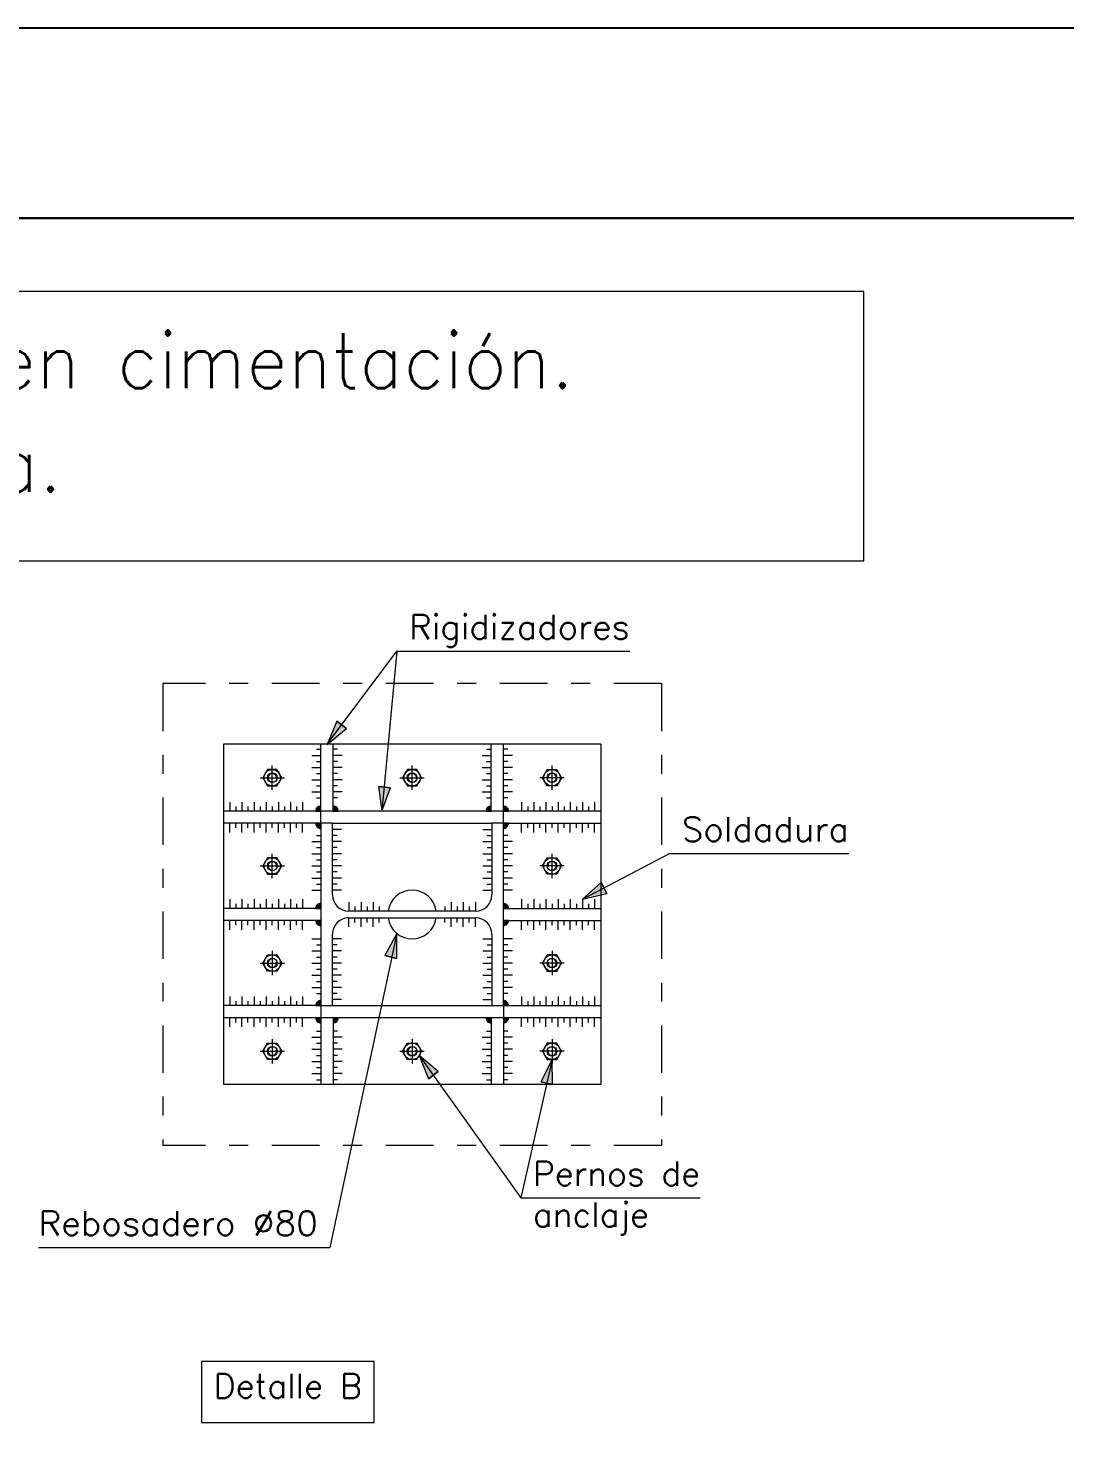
# Model space of a CAD drawing. Header units: inches. Extents: x 72863 to 72995, y 49095 to 49225.
# Drawn here: x 72871.67 to 72877.12, y 49117.33 to 49124.75 of the extents above; entities that cross this region are included whole.
import ezdxf
from ezdxf.enums import TextEntityAlignment as Align

# ---------------------------------------------------------------- set-up
doc = ezdxf.new("R2010")
doc.units = ezdxf.units.IN
doc.linetypes.add('DASHDOT', pattern=[0.5, 0.25, -0.125, 0, -0.125])
doc.layers.get('0').update_dxf_attribs({"lineweight": 15})
for name, color, linetype, lineweight in [('0-CYPE0', 1, 'Continuous', 9), ('0-CYPE1', 2, 'Continuous', 9), ('0-CYPE2', 4, 'Continuous', 9), ('CYPECABECERA', 2, 'Continuous', 18)]:
    doc.layers.add(name, color=color, linetype=linetype, lineweight=lineweight)
doc.layers.add('VG', color=7, linetype='Continuous')
doc.styles.add('CYPETXT', font='romans__.ttf', dxfattribs={"height": 0.2})

# ---------------------------------------------------------------- blocks, each defined once
blk = doc.blocks.new('PLANTILLA')
at = {"layer": 'VG'}
for p, q in [((72904.7103, 49224.7112), (72862.7103, 49224.7112)), ((72864.7103, 49223.7112), (72903.7103, 49223.7112))]:
    blk.add_line(p, q, dxfattribs=at)
blk.add_lwpolyline([(72903.7103, 49199.5612), (72903.7103, 49223.7112), (72864.7103, 49223.7112), (72864.7103, 49196.0112), (72885.7103, 49196.0112), (72885.7103, 49199.6112)], dxfattribs=at)

msp = doc.modelspace()

# ---------------------------------------------------------------- hatches: boundary and pattern name
at = {"layer": '0-CYPE1'}
h = msp.add_hatch(color=256, dxfattribs=at)
edge = h.paths.add_edge_path()
edge.add_line((72873.2059, 49120.6287), (72873.2059, 49120.6557))
edge.add_arc((72873.2059, 49120.6287), 0.027, 89.99996, 180.00004)
edge.add_line((72873.1789, 49120.6287), (72873.2059, 49120.6287))
h = msp.add_hatch(color=256, dxfattribs=at)
edge = h.paths.add_edge_path()
edge.add_line((72873.2699, 49120.6287), (72873.2969, 49120.6287))
edge.add_arc((72873.2699, 49120.6287), 0.027, 359.99996, 450.00004)
edge.add_line((72873.2699, 49120.6557), (72873.2699, 49120.6287))
h = msp.add_hatch(color=256, dxfattribs=at)
edge = h.paths.add_edge_path()
edge.add_line((72874.1019, 49120.6287), (72874.1019, 49120.6557))
edge.add_arc((72874.1019, 49120.6287), 0.027, 89.99996, 180.00004)
edge.add_line((72874.0749, 49120.6287), (72874.1019, 49120.6287))
h = msp.add_hatch(color=256, dxfattribs=at)
edge = h.paths.add_edge_path()
edge.add_line((72874.1659, 49120.6287), (72874.1929, 49120.6287))
edge.add_arc((72874.1659, 49120.6287), 0.027, 359.99996, 450.00004)
edge.add_line((72874.1659, 49120.6557), (72874.1659, 49120.6287))
h = msp.add_hatch(color=256, dxfattribs=at)
edge = h.paths.add_edge_path()
edge.add_line((72873.2059, 49120.5647), (72873.1789, 49120.5647))
edge.add_arc((72873.2059, 49120.5647), 0.027, 179.99996, 270.00004)
edge.add_line((72873.2059, 49120.5377), (72873.2059, 49120.5647))
h = msp.add_hatch(color=256, dxfattribs=at)
edge = h.paths.add_edge_path()
edge.add_line((72874.1659, 49120.5647), (72874.1659, 49120.5377))
edge.add_arc((72874.1659, 49120.5647), 0.027, 269.99996, 360.00004)
edge.add_line((72874.1929, 49120.5647), (72874.1659, 49120.5647))
h = msp.add_hatch(color=256, dxfattribs=at)
edge = h.paths.add_edge_path()
edge.add_line((72873.2059, 49120.1167), (72873.2059, 49120.1437))
edge.add_arc((72873.2059, 49120.1167), 0.027, 89.99996, 180.00004)
edge.add_line((72873.1789, 49120.1167), (72873.2059, 49120.1167))
h = msp.add_hatch(color=256, dxfattribs=at)
edge = h.paths.add_edge_path()
edge.add_line((72874.1659, 49120.1167), (72874.1929, 49120.1167))
edge.add_arc((72874.1659, 49120.1167), 0.027, 359.99996, 450.00004)
edge.add_line((72874.1659, 49120.1437), (72874.1659, 49120.1167))
h = msp.add_hatch(color=256, dxfattribs=at)
edge = h.paths.add_edge_path()
edge.add_line((72873.2059, 49120.0527), (72873.1789, 49120.0527))
edge.add_arc((72873.2059, 49120.0527), 0.027, 179.99996, 270.00004)
edge.add_line((72873.2059, 49120.0257), (72873.2059, 49120.0527))
h = msp.add_hatch(color=256, dxfattribs=at)
edge = h.paths.add_edge_path()
edge.add_line((72874.1659, 49120.0527), (72874.1659, 49120.0257))
edge.add_arc((72874.1659, 49120.0527), 0.027, 269.99996, 360.00004)
edge.add_line((72874.1929, 49120.0527), (72874.1659, 49120.0527))
h = msp.add_hatch(color=256, dxfattribs=at)
edge = h.paths.add_edge_path()
edge.add_line((72873.2059, 49119.6047), (72873.2059, 49119.6317))
edge.add_arc((72873.2059, 49119.6047), 0.027, 89.99996, 180.00004)
edge.add_line((72873.1789, 49119.6047), (72873.2059, 49119.6047))
h = msp.add_hatch(color=256, dxfattribs=at)
edge = h.paths.add_edge_path()
edge.add_line((72874.1659, 49119.6047), (72874.1929, 49119.6047))
edge.add_arc((72874.1659, 49119.6047), 0.027, 359.99996, 450.00004)
edge.add_line((72874.1659, 49119.6317), (72874.1659, 49119.6047))
h = msp.add_hatch(color=256, dxfattribs=at)
edge = h.paths.add_edge_path()
edge.add_line((72873.2059, 49119.5407), (72873.1789, 49119.5407))
edge.add_arc((72873.2059, 49119.5407), 0.027, 179.99996, 270.00004)
edge.add_line((72873.2059, 49119.5137), (72873.2059, 49119.5407))
h = msp.add_hatch(color=256, dxfattribs=at)
edge = h.paths.add_edge_path()
edge.add_line((72873.2699, 49119.5407), (72873.2699, 49119.5137))
edge.add_arc((72873.2699, 49119.5407), 0.027, 269.99996, 360.00004)
edge.add_line((72873.2969, 49119.5407), (72873.2699, 49119.5407))
h = msp.add_hatch(color=256, dxfattribs=at)
edge = h.paths.add_edge_path()
edge.add_line((72874.1019, 49119.5407), (72874.0749, 49119.5407))
edge.add_arc((72874.1019, 49119.5407), 0.027, 179.99996, 270.00004)
edge.add_line((72874.1019, 49119.5137), (72874.1019, 49119.5407))
h = msp.add_hatch(color=256, dxfattribs=at)
edge = h.paths.add_edge_path()
edge.add_line((72874.1659, 49119.5407), (72874.1659, 49119.5137))
edge.add_arc((72874.1659, 49119.5407), 0.027, 269.99996, 360.00004)
edge.add_line((72874.1929, 49119.5407), (72874.1659, 49119.5407))
at = {"layer": '0-CYPE2'}
for points in [[(72873.2892, 49121.102), (72873.238, 49120.9803), (72873.3404, 49121.0636)], [(72873.5088, 49120.7589), (72873.5272, 49120.6283), (72873.5725, 49120.7522)], [(72874.6804, 49120.2525), (72874.5819, 49120.1647), (72874.7101, 49120.1958)], [(72873.6047, 49119.8531), (72873.6055, 49119.9851), (72873.5427, 49119.869)], [(72873.8236, 49119.2573), (72873.7233, 49119.3431), (72873.7714, 49119.2202)], [(72874.4249, 49119.1896), (72874.4219, 49119.3215), (72874.3625, 49119.2037)]]:
    msp.add_hatch(color=256, dxfattribs=at).paths.add_polyline_path(points)

# ---------------------------------------------------------------- linework, layer by layer
at = {"layer": '0-CYPE0'}
for centre, start, end in [((72872.9499, 49120.8047), 347.68254, 282.31743), ((72873.6859, 49120.8047), 347.68254, 282.31743), ((72874.4219, 49120.8047), 257.68255, 192.31745), ((72872.9499, 49120.3407), 347.68254, 282.31743), ((72874.4219, 49120.3407), 257.68255, 192.31745), ((72872.9499, 49119.8287), 77.68253, 12.31743), ((72874.4219, 49119.8287), 167.68257, 102.31747), ((72872.9499, 49119.3647), 77.68253, 12.31743), ((72873.6859, 49119.3647), 77.68253, 12.31743), ((72874.4219, 49119.3647), 167.68257, 102.31747)]:
    msp.add_arc(centre, 0.0224, start, end, dxfattribs=at)
at = {"layer": '0-CYPE1'}
for p, q in [((72873.2382, 49120.9807), (72873.606, 49121.4712)), ((72873.606, 49121.4712), (72873.5272, 49120.6287)), ((72873.606, 49121.4712), (72874.8316, 49121.4712)), ((72873.1579, 49120.9225), (72873.2059, 49120.9225)), ((72873.1819, 49120.9545), (72873.2059, 49120.9545)), ((72873.2939, 49120.9545), (72873.2699, 49120.9545)), ((72873.3179, 49120.9225), (72873.2699, 49120.9225)), ((72874.0539, 49120.9225), (72874.1019, 49120.9225)), ((72874.0779, 49120.9545), (72874.1019, 49120.9545)), ((72874.1899, 49120.9545), (72874.1659, 49120.9545)), ((72874.2139, 49120.9225), (72874.1659, 49120.9225)), ((72873.1579, 49120.8585), (72873.2059, 49120.8585)), ((72873.1819, 49120.8905), (72873.2059, 49120.8905)), ((72873.2939, 49120.8905), (72873.2699, 49120.8905)), ((72873.3179, 49120.8585), (72873.2699, 49120.8585)), ((72874.0539, 49120.8585), (72874.1019, 49120.8585)), ((72874.0779, 49120.8905), (72874.1019, 49120.8905)), ((72874.1899, 49120.8905), (72874.1659, 49120.8905)), ((72874.2139, 49120.8585), (72874.1659, 49120.8585)), ((72873.1579, 49120.7945), (72873.2059, 49120.7945)), ((72873.1819, 49120.8265), (72873.2059, 49120.8265)), ((72873.1819, 49120.7625), (72873.2059, 49120.7625)), ((72873.2939, 49120.8265), (72873.2699, 49120.8265)), ((72873.3179, 49120.7945), (72873.2699, 49120.7945)), ((72873.2939, 49120.7625), (72873.2699, 49120.7625)), ((72874.0539, 49120.7945), (72874.1019, 49120.7945)), ((72874.0779, 49120.8265), (72874.1019, 49120.8265)), ((72874.0779, 49120.7625), (72874.1019, 49120.7625)), ((72874.1899, 49120.8265), (72874.1659, 49120.8265)), ((72874.2139, 49120.7945), (72874.1659, 49120.7945)), ((72874.1899, 49120.7625), (72874.1659, 49120.7625)), ((72873.1579, 49120.7305), (72873.2059, 49120.7305)), ((72873.1819, 49120.6985), (72873.2059, 49120.6985)), ((72873.3179, 49120.7305), (72873.2699, 49120.7305)), ((72873.2939, 49120.6985), (72873.2699, 49120.6985)), ((72874.0539, 49120.7305), (72874.1019, 49120.7305)), ((72874.0779, 49120.6985), (72874.1019, 49120.6985)), ((72874.2139, 49120.7305), (72874.1659, 49120.7305)), ((72874.1899, 49120.6985), (72874.1659, 49120.6985)), ((72872.7259, 49120.6767), (72872.7259, 49120.6287)), ((72872.7579, 49120.6527), (72872.7579, 49120.6287)), ((72872.7899, 49120.6767), (72872.7899, 49120.6287)), ((72872.8219, 49120.6527), (72872.8219, 49120.6287)), ((72872.8539, 49120.6767), (72872.8539, 49120.6287)), ((72872.8859, 49120.6527), (72872.8859, 49120.6287)), ((72872.9179, 49120.6767), (72872.9179, 49120.6287)), ((72872.9499, 49120.6527), (72872.9499, 49120.6287)), ((72872.9819, 49120.6767), (72872.9819, 49120.6287)), ((72873.0139, 49120.6527), (72873.0139, 49120.6287)), ((72873.0459, 49120.6767), (72873.0459, 49120.6287)), ((72873.0779, 49120.6527), (72873.0779, 49120.6287)), ((72873.1099, 49120.6767), (72873.1099, 49120.6287)), ((72873.1789, 49120.6287), (72873.2059, 49120.6287)), ((72873.2059, 49120.6287), (72873.2059, 49120.6557)), ((72873.2699, 49120.6557), (72873.2699, 49120.6287)), ((72873.2699, 49120.6287), (72873.2969, 49120.6287)), ((72874.0749, 49120.6287), (72874.1019, 49120.6287)), ((72874.1019, 49120.6287), (72874.1019, 49120.6557)), ((72874.1659, 49120.6557), (72874.1659, 49120.6287)), ((72874.1659, 49120.6287), (72874.1929, 49120.6287)), ((72874.2619, 49120.6767), (72874.2619, 49120.6287)), ((72874.2939, 49120.6527), (72874.2939, 49120.6287)), ((72874.3259, 49120.6767), (72874.3259, 49120.6287)), ((72874.3579, 49120.6527), (72874.3579, 49120.6287)), ((72874.3899, 49120.6767), (72874.3899, 49120.6287)), ((72874.4219, 49120.6527), (72874.4219, 49120.6287)), ((72874.4539, 49120.6767), (72874.4539, 49120.6287)), ((72874.4859, 49120.6527), (72874.4859, 49120.6287)), ((72874.5179, 49120.6767), (72874.5179, 49120.6287)), ((72874.5499, 49120.6527), (72874.5499, 49120.6287)), ((72874.5819, 49120.6767), (72874.5819, 49120.6287)), ((72874.6139, 49120.6527), (72874.6139, 49120.6287)), ((72874.6459, 49120.6767), (72874.6459, 49120.6287)), ((72872.7259, 49120.5167), (72872.7259, 49120.5647)), ((72872.7579, 49120.5407), (72872.7579, 49120.5647)), ((72872.7899, 49120.5167), (72872.7899, 49120.5647)), ((72872.8219, 49120.5407), (72872.8219, 49120.5647)), ((72872.8539, 49120.5167), (72872.8539, 49120.5647)), ((72872.8859, 49120.5407), (72872.8859, 49120.5647)), ((72872.9179, 49120.5167), (72872.9179, 49120.5647)), ((72872.9499, 49120.5407), (72872.9499, 49120.5647)), ((72872.9819, 49120.5167), (72872.9819, 49120.5647)), ((72873.0139, 49120.5407), (72873.0139, 49120.5647)), ((72873.0459, 49120.5167), (72873.0459, 49120.5647)), ((72873.0779, 49120.5407), (72873.0779, 49120.5647)), ((72873.1099, 49120.5167), (72873.1099, 49120.5647)), ((72873.2059, 49120.5647), (72873.1789, 49120.5647)), ((72873.2059, 49120.5377), (72873.2059, 49120.5647)), ((72874.1659, 49120.5647), (72874.1659, 49120.5377)), ((72874.1929, 49120.5647), (72874.1659, 49120.5647)), ((72874.2619, 49120.5167), (72874.2619, 49120.5647)), ((72874.2939, 49120.5407), (72874.2939, 49120.5647)), ((72874.3259, 49120.5167), (72874.3259, 49120.5647)), ((72874.3579, 49120.5407), (72874.3579, 49120.5647)), ((72874.3899, 49120.5167), (72874.3899, 49120.5647)), ((72874.4219, 49120.5407), (72874.4219, 49120.5647)), ((72874.4539, 49120.5167), (72874.4539, 49120.5647)), ((72874.4859, 49120.5407), (72874.4859, 49120.5647)), ((72874.5179, 49120.5167), (72874.5179, 49120.5647)), ((72874.5499, 49120.5407), (72874.5499, 49120.5647)), ((72874.5819, 49120.5167), (72874.5819, 49120.5647)), ((72874.6139, 49120.5407), (72874.6139, 49120.5647)), ((72874.6459, 49120.5167), (72874.6459, 49120.5647)), ((72873.1579, 49120.4687), (72873.2059, 49120.4687)), ((72873.1819, 49120.5007), (72873.2059, 49120.5007)), ((72873.3147, 49120.5327), (72873.2667, 49120.5327)), ((72873.2907, 49120.5007), (72873.2667, 49120.5007)), ((72873.3147, 49120.4687), (72873.2667, 49120.4687)), ((72874.0571, 49120.5327), (72874.1051, 49120.5327)), ((72874.0571, 49120.4687), (72874.1051, 49120.4687)), ((72874.0811, 49120.5007), (72874.1051, 49120.5007)), ((72874.1899, 49120.5007), (72874.1659, 49120.5007)), ((72874.2139, 49120.4687), (72874.1659, 49120.4687)), ((72873.1579, 49120.4047), (72873.2059, 49120.4047)), ((72873.1819, 49120.4367), (72873.2059, 49120.4367)), ((72873.2907, 49120.4367), (72873.2667, 49120.4367)), ((72873.3147, 49120.4047), (72873.2667, 49120.4047)), ((72874.0571, 49120.4047), (72874.1051, 49120.4047)), ((72874.0811, 49120.4367), (72874.1051, 49120.4367)), ((72874.1899, 49120.4367), (72874.1659, 49120.4367)), ((72874.2139, 49120.4047), (72874.1659, 49120.4047)), ((72874.5823, 49120.1649), (72875.0407, 49120.4053)), ((72875.0407, 49120.4053), (72875.9841, 49120.4053)), ((72873.1579, 49120.3407), (72873.2059, 49120.3407)), ((72873.1819, 49120.3727), (72873.2059, 49120.3727)), ((72873.2907, 49120.3727), (72873.2667, 49120.3727)), ((72873.3147, 49120.3407), (72873.2667, 49120.3407)), ((72874.0571, 49120.3407), (72874.1051, 49120.3407)), ((72874.0811, 49120.3727), (72874.1051, 49120.3727)), ((72874.1899, 49120.3727), (72874.1659, 49120.3727)), ((72874.2139, 49120.3407), (72874.1659, 49120.3407)), ((72873.1579, 49120.2767), (72873.2059, 49120.2767)), ((72873.1819, 49120.3087), (72873.2059, 49120.3087)), ((72873.1819, 49120.2447), (72873.2059, 49120.2447)), ((72873.2907, 49120.3087), (72873.2667, 49120.3087)), ((72873.3147, 49120.2767), (72873.2667, 49120.2767)), ((72873.2907, 49120.2447), (72873.2667, 49120.2447)), ((72874.0571, 49120.2767), (72874.1051, 49120.2767)), ((72874.0811, 49120.3087), (72874.1051, 49120.3087)), ((72874.0811, 49120.2447), (72874.1051, 49120.2447)), ((72874.1899, 49120.3087), (72874.1659, 49120.3087)), ((72874.2139, 49120.2767), (72874.1659, 49120.2767)), ((72874.1899, 49120.2447), (72874.1659, 49120.2447)), ((72872.7259, 49120.1647), (72872.7259, 49120.1167)), ((72872.7899, 49120.1647), (72872.7899, 49120.1167)), ((72872.8539, 49120.1647), (72872.8539, 49120.1167)), ((72872.9179, 49120.1647), (72872.9179, 49120.1167)), ((72872.9819, 49120.1647), (72872.9819, 49120.1167)), ((72873.0459, 49120.1647), (72873.0459, 49120.1167)), ((72873.1099, 49120.1647), (72873.1099, 49120.1167)), ((72873.1579, 49120.2127), (72873.2059, 49120.2127)), ((72873.3147, 49120.2127), (72873.2667, 49120.2127)), ((72874.0571, 49120.2127), (72874.1051, 49120.2127)), ((72874.2139, 49120.2127), (72874.1659, 49120.2127)), ((72874.2619, 49120.1647), (72874.2619, 49120.1167)), ((72874.3259, 49120.1647), (72874.3259, 49120.1167)), ((72874.3899, 49120.1647), (72874.3899, 49120.1167)), ((72874.4539, 49120.1647), (72874.4539, 49120.1167)), ((72874.5179, 49120.1647), (72874.5179, 49120.1167)), ((72874.5819, 49120.1647), (72874.5819, 49120.1167)), ((72874.6459, 49120.1647), (72874.6459, 49120.1167)), ((72872.7579, 49120.1407), (72872.7579, 49120.1167)), ((72872.8219, 49120.1407), (72872.8219, 49120.1167)), ((72872.8859, 49120.1407), (72872.8859, 49120.1167)), ((72872.9499, 49120.1407), (72872.9499, 49120.1167)), ((72873.0139, 49120.1407), (72873.0139, 49120.1167)), ((72873.0779, 49120.1407), (72873.0779, 49120.1167)), ((72873.1789, 49120.1167), (72873.2059, 49120.1167)), ((72873.2059, 49120.1167), (72873.2059, 49120.1437)), ((72873.3531, 49120.1503), (72873.3531, 49120.1023)), ((72873.3851, 49120.1263), (72873.3851, 49120.1023)), ((72873.4171, 49120.1503), (72873.4171, 49120.1023)), ((72873.4491, 49120.1263), (72873.4491, 49120.1023)), ((72873.4811, 49120.1503), (72873.4811, 49120.1023)), ((72873.5131, 49120.1263), (72873.5131, 49120.1023)), ((72873.8587, 49120.1263), (72873.8587, 49120.1023)), ((72873.8907, 49120.1503), (72873.8907, 49120.1023)), ((72873.9227, 49120.1263), (72873.9227, 49120.1023)), ((72873.9547, 49120.1503), (72873.9547, 49120.1023)), ((72873.9867, 49120.1263), (72873.9867, 49120.1023)), ((72874.0187, 49120.1503), (72874.0187, 49120.1023)), ((72874.1659, 49120.1437), (72874.1659, 49120.1167)), ((72874.1659, 49120.1167), (72874.1929, 49120.1167)), ((72874.2939, 49120.1407), (72874.2939, 49120.1167)), ((72874.3579, 49120.1407), (72874.3579, 49120.1167)), ((72874.4219, 49120.1407), (72874.4219, 49120.1167)), ((72874.4859, 49120.1407), (72874.4859, 49120.1167)), ((72874.5499, 49120.1407), (72874.5499, 49120.1167)), ((72874.6139, 49120.1407), (72874.6139, 49120.1167)), ((72872.7259, 49120.0047), (72872.7259, 49120.0527)), ((72872.7579, 49120.0287), (72872.7579, 49120.0527)), ((72872.7899, 49120.0047), (72872.7899, 49120.0527)), ((72872.8219, 49120.0287), (72872.8219, 49120.0527)), ((72872.8539, 49120.0047), (72872.8539, 49120.0527)), ((72872.8859, 49120.0287), (72872.8859, 49120.0527)), ((72872.9179, 49120.0047), (72872.9179, 49120.0527)), ((72872.9499, 49120.0287), (72872.9499, 49120.0527)), ((72872.9819, 49120.0047), (72872.9819, 49120.0527)), ((72873.0139, 49120.0287), (72873.0139, 49120.0527)), ((72873.0459, 49120.0047), (72873.0459, 49120.0527)), ((72873.0779, 49120.0287), (72873.0779, 49120.0527)), ((72873.1099, 49120.0047), (72873.1099, 49120.0527)), ((72873.2059, 49120.0527), (72873.1789, 49120.0527)), ((72873.2059, 49120.0257), (72873.2059, 49120.0527)), ((72873.3531, 49120.0191), (72873.3531, 49120.0671)), ((72873.3851, 49120.0431), (72873.3851, 49120.0671)), ((72873.4171, 49120.0191), (72873.4171, 49120.0671)), ((72873.4491, 49120.0431), (72873.4491, 49120.0671)), ((72873.4811, 49120.0191), (72873.4811, 49120.0671)), ((72873.5131, 49120.0431), (72873.5131, 49120.0671)), ((72873.8587, 49120.0431), (72873.8587, 49120.0671)), ((72873.8907, 49120.0191), (72873.8907, 49120.0671)), ((72873.9227, 49120.0431), (72873.9227, 49120.0671)), ((72873.9547, 49120.0191), (72873.9547, 49120.0671)), ((72873.9867, 49120.0431), (72873.9867, 49120.0671)), ((72874.0187, 49120.0191), (72874.0187, 49120.0671)), ((72874.1659, 49120.0527), (72874.1659, 49120.0257)), ((72874.1929, 49120.0527), (72874.1659, 49120.0527)), ((72874.2619, 49120.0047), (72874.2619, 49120.0527)), ((72874.2939, 49120.0287), (72874.2939, 49120.0527)), ((72874.3259, 49120.0047), (72874.3259, 49120.0527)), ((72874.3579, 49120.0287), (72874.3579, 49120.0527)), ((72874.3899, 49120.0047), (72874.3899, 49120.0527)), ((72874.4219, 49120.0287), (72874.4219, 49120.0527)), ((72874.4539, 49120.0047), (72874.4539, 49120.0527)), ((72874.4859, 49120.0287), (72874.4859, 49120.0527)), ((72874.5179, 49120.0047), (72874.5179, 49120.0527)), ((72874.5499, 49120.0287), (72874.5499, 49120.0527)), ((72874.5819, 49120.0047), (72874.5819, 49120.0527)), ((72874.6139, 49120.0287), (72874.6139, 49120.0527)), ((72874.6459, 49120.0047), (72874.6459, 49120.0527)), ((72873.1579, 49119.9567), (72873.2059, 49119.9567)), ((72873.6055, 49119.9851), (72873.2533, 49118.3307)), ((72873.3147, 49119.9567), (72873.2667, 49119.9567)), ((72874.0571, 49119.9567), (72874.1051, 49119.9567)), ((72874.2139, 49119.9567), (72874.1659, 49119.9567)), ((72873.1579, 49119.8927), (72873.2059, 49119.8927)), ((72873.1819, 49119.9247), (72873.2059, 49119.9247)), ((72873.2907, 49119.9247), (72873.2667, 49119.9247)), ((72873.3147, 49119.8927), (72873.2667, 49119.8927)), ((72874.0571, 49119.8927), (72874.1051, 49119.8927)), ((72874.0811, 49119.9247), (72874.1051, 49119.9247)), ((72874.1899, 49119.9247), (72874.1659, 49119.9247)), ((72874.2139, 49119.8927), (72874.1659, 49119.8927)), ((72873.1579, 49119.8287), (72873.2059, 49119.8287)), ((72873.1819, 49119.8607), (72873.2059, 49119.8607)), ((72873.1819, 49119.7967), (72873.2059, 49119.7967)), ((72873.2907, 49119.8607), (72873.2667, 49119.8607)), ((72873.3147, 49119.8287), (72873.2667, 49119.8287)), ((72873.2907, 49119.7967), (72873.2667, 49119.7967)), ((72874.0571, 49119.8287), (72874.1051, 49119.8287)), ((72874.0811, 49119.8607), (72874.1051, 49119.8607)), ((72874.0811, 49119.7967), (72874.1051, 49119.7967)), ((72874.1899, 49119.8607), (72874.1659, 49119.8607)), ((72874.2139, 49119.8287), (72874.1659, 49119.8287)), ((72874.1899, 49119.7967), (72874.1659, 49119.7967)), ((72873.1579, 49119.7647), (72873.2059, 49119.7647)), ((72873.1819, 49119.7327), (72873.2059, 49119.7327)), ((72873.3147, 49119.7647), (72873.2667, 49119.7647)), ((72873.2907, 49119.7327), (72873.2667, 49119.7327)), ((72874.0571, 49119.7647), (72874.1051, 49119.7647)), ((72874.0811, 49119.7327), (72874.1051, 49119.7327)), ((72874.2139, 49119.7647), (72874.1659, 49119.7647)), ((72874.1899, 49119.7327), (72874.1659, 49119.7327)), ((72872.7259, 49119.6527), (72872.7259, 49119.6047)), ((72872.7899, 49119.6527), (72872.7899, 49119.6047)), ((72872.8539, 49119.6527), (72872.8539, 49119.6047)), ((72872.9179, 49119.6527), (72872.9179, 49119.6047)), ((72872.9819, 49119.6527), (72872.9819, 49119.6047)), ((72873.0459, 49119.6527), (72873.0459, 49119.6047)), ((72873.1099, 49119.6527), (72873.1099, 49119.6047)), ((72873.1579, 49119.7007), (72873.2059, 49119.7007)), ((72873.1819, 49119.6687), (72873.2059, 49119.6687)), ((72873.3147, 49119.7007), (72873.2667, 49119.7007)), ((72873.2907, 49119.6687), (72873.2667, 49119.6687)), ((72874.0571, 49119.7007), (72874.1051, 49119.7007)), ((72874.0811, 49119.6687), (72874.1051, 49119.6687)), ((72874.2139, 49119.7007), (72874.1659, 49119.7007)), ((72874.1899, 49119.6687), (72874.1659, 49119.6687)), ((72874.2619, 49119.6527), (72874.2619, 49119.6047)), ((72874.3259, 49119.6527), (72874.3259, 49119.6047)), ((72874.3899, 49119.6527), (72874.3899, 49119.6047)), ((72874.4539, 49119.6527), (72874.4539, 49119.6047)), ((72874.5179, 49119.6527), (72874.5179, 49119.6047)), ((72874.5819, 49119.6527), (72874.5819, 49119.6047)), ((72874.6459, 49119.6527), (72874.6459, 49119.6047)), ((72872.7579, 49119.6287), (72872.7579, 49119.6047)), ((72872.8219, 49119.6287), (72872.8219, 49119.6047)), ((72872.8859, 49119.6287), (72872.8859, 49119.6047)), ((72872.9499, 49119.6287), (72872.9499, 49119.6047)), ((72873.0139, 49119.6287), (72873.0139, 49119.6047)), ((72873.0779, 49119.6287), (72873.0779, 49119.6047)), ((72873.1789, 49119.6047), (72873.2059, 49119.6047)), ((72873.2059, 49119.6047), (72873.2059, 49119.6317)), ((72873.3147, 49119.6367), (72873.2667, 49119.6367)), ((72874.0571, 49119.6367), (72874.1051, 49119.6367)), ((72874.1659, 49119.6317), (72874.1659, 49119.6047)), ((72874.1659, 49119.6047), (72874.1929, 49119.6047)), ((72874.2939, 49119.6287), (72874.2939, 49119.6047)), ((72874.3579, 49119.6287), (72874.3579, 49119.6047)), ((72874.4219, 49119.6287), (72874.4219, 49119.6047)), ((72874.4859, 49119.6287), (72874.4859, 49119.6047)), ((72874.5499, 49119.6287), (72874.5499, 49119.6047)), ((72874.6139, 49119.6287), (72874.6139, 49119.6047)), ((72872.7259, 49119.4927), (72872.7259, 49119.5407)), ((72872.7579, 49119.5167), (72872.7579, 49119.5407)), ((72872.7899, 49119.4927), (72872.7899, 49119.5407)), ((72872.8219, 49119.5167), (72872.8219, 49119.5407)), ((72872.8539, 49119.4927), (72872.8539, 49119.5407)), ((72872.8859, 49119.5167), (72872.8859, 49119.5407)), ((72872.9179, 49119.4927), (72872.9179, 49119.5407)), ((72872.9499, 49119.5167), (72872.9499, 49119.5407)), ((72872.9819, 49119.4927), (72872.9819, 49119.5407)), ((72873.0139, 49119.5167), (72873.0139, 49119.5407)), ((72873.0459, 49119.4927), (72873.0459, 49119.5407)), ((72873.0779, 49119.5167), (72873.0779, 49119.5407)), ((72873.1099, 49119.4927), (72873.1099, 49119.5407)), ((72873.2059, 49119.5407), (72873.1789, 49119.5407)), ((72873.2059, 49119.5137), (72873.2059, 49119.5407)), ((72873.2699, 49119.5407), (72873.2699, 49119.5137)), ((72873.2969, 49119.5407), (72873.2699, 49119.5407)), ((72874.1019, 49119.5407), (72874.0749, 49119.5407)), ((72874.1019, 49119.5137), (72874.1019, 49119.5407)), ((72874.1659, 49119.5407), (72874.1659, 49119.5137)), ((72874.1929, 49119.5407), (72874.1659, 49119.5407)), ((72874.2619, 49119.4927), (72874.2619, 49119.5407)), ((72874.2939, 49119.5167), (72874.2939, 49119.5407)), ((72874.3259, 49119.4927), (72874.3259, 49119.5407)), ((72874.3579, 49119.5167), (72874.3579, 49119.5407)), ((72874.3899, 49119.4927), (72874.3899, 49119.5407)), ((72874.4219, 49119.5167), (72874.4219, 49119.5407)), ((72874.4539, 49119.4927), (72874.4539, 49119.5407)), ((72874.4859, 49119.5167), (72874.4859, 49119.5407)), ((72874.5179, 49119.4927), (72874.5179, 49119.5407)), ((72874.5499, 49119.5167), (72874.5499, 49119.5407)), ((72874.5819, 49119.4927), (72874.5819, 49119.5407)), ((72874.6139, 49119.5167), (72874.6139, 49119.5407)), ((72874.6459, 49119.4927), (72874.6459, 49119.5407)), ((72873.1579, 49119.4389), (72873.2059, 49119.4389)), ((72873.1819, 49119.4709), (72873.2059, 49119.4709)), ((72873.2939, 49119.4709), (72873.2699, 49119.4709)), ((72873.3179, 49119.4389), (72873.2699, 49119.4389)), ((72874.0539, 49119.4389), (72874.1019, 49119.4389)), ((72874.0779, 49119.4709), (72874.1019, 49119.4709)), ((72874.1899, 49119.4709), (72874.1659, 49119.4709)), ((72874.2139, 49119.4389), (72874.1659, 49119.4389)), ((72873.1579, 49119.3749), (72873.2059, 49119.3749)), ((72873.1819, 49119.4069), (72873.2059, 49119.4069)), ((72873.2939, 49119.4069), (72873.2699, 49119.4069)), ((72873.3179, 49119.3749), (72873.2699, 49119.3749)), ((72874.0539, 49119.3749), (72874.1019, 49119.3749)), ((72874.0779, 49119.4069), (72874.1019, 49119.4069)), ((72874.1899, 49119.4069), (72874.1659, 49119.4069)), ((72874.2139, 49119.3749), (72874.1659, 49119.3749)), ((72873.1579, 49119.3109), (72873.2059, 49119.3109)), ((72873.1819, 49119.3429), (72873.2059, 49119.3429)), ((72873.1819, 49119.2789), (72873.2059, 49119.2789)), ((72873.2939, 49119.3429), (72873.2699, 49119.3429)), ((72873.3179, 49119.3109), (72873.2699, 49119.3109)), ((72873.2939, 49119.2789), (72873.2699, 49119.2789)), ((72873.7233, 49119.3431), (72874.2574, 49118.5921)), ((72874.0539, 49119.3109), (72874.1019, 49119.3109)), ((72874.0779, 49119.3429), (72874.1019, 49119.3429)), ((72874.0779, 49119.2789), (72874.1019, 49119.2789)), ((72874.1899, 49119.3429), (72874.1659, 49119.3429)), ((72874.2139, 49119.3109), (72874.1659, 49119.3109)), ((72874.1899, 49119.2789), (72874.1659, 49119.2789)), ((72874.4219, 49119.3215), (72874.2574, 49118.5921)), ((72873.1579, 49119.2469), (72873.2059, 49119.2469)), ((72873.1819, 49119.2149), (72873.2059, 49119.2149)), ((72873.3179, 49119.2469), (72873.2699, 49119.2469)), ((72873.2939, 49119.2149), (72873.2699, 49119.2149)), ((72874.0539, 49119.2469), (72874.1019, 49119.2469)), ((72874.0779, 49119.2149), (72874.1019, 49119.2149)), ((72874.2139, 49119.2469), (72874.1659, 49119.2469)), ((72874.1899, 49119.2149), (72874.1659, 49119.2149)), ((72874.2574, 49118.5921), (72875.2007, 49118.5921)), ((72871.7205, 49118.3307), (72873.2533, 49118.3307))]:
    msp.add_line(p, q, dxfattribs=at)
at = {"layer": '0-CYPE1', "linetype": 'DASHDOT'}
for p, q in [((72874.9979, 49121.3007), (72872.3739, 49121.3007)), ((72872.3739, 49121.3007), (72872.3739, 49118.8687)), ((72874.9979, 49121.3007), (72874.9979, 49118.8687)), ((72872.9499, 49120.7407), (72872.9499, 49120.8687)), ((72873.6859, 49120.7407), (72873.6859, 49120.8687)), ((72874.4219, 49120.7407), (72874.4219, 49120.8687)), ((72872.8859, 49120.8047), (72873.0139, 49120.8047)), ((72873.6219, 49120.8047), (72873.7499, 49120.8047)), ((72874.4859, 49120.8047), (72874.3579, 49120.8047)), ((72872.9499, 49120.2767), (72872.9499, 49120.4047)), ((72874.4219, 49120.2767), (72874.4219, 49120.4047)), ((72872.8859, 49120.3407), (72873.0139, 49120.3407)), ((72874.4859, 49120.3407), (72874.3579, 49120.3407)), ((72872.9499, 49119.8927), (72872.9499, 49119.7647)), ((72874.4219, 49119.8927), (72874.4219, 49119.7647)), ((72872.8859, 49119.8287), (72873.0139, 49119.8287)), ((72874.4859, 49119.8287), (72874.3579, 49119.8287)), ((72872.9499, 49119.4287), (72872.9499, 49119.3007)), ((72873.6859, 49119.4287), (72873.6859, 49119.3007)), ((72874.4219, 49119.4287), (72874.4219, 49119.3007)), ((72872.8859, 49119.3647), (72873.0139, 49119.3647)), ((72873.6219, 49119.3647), (72873.7499, 49119.3647)), ((72874.4859, 49119.3647), (72874.3579, 49119.3647)), ((72874.9979, 49118.8687), (72872.3739, 49118.8687))]:
    msp.add_line(p, q, dxfattribs=at)
at = {"layer": '0-CYPE1'}
for points in [[(72872.925, 49120.8479), (72872.9, 49120.8047), (72872.925, 49120.7615), (72872.9748, 49120.7615), (72872.9998, 49120.8047), (72872.9748, 49120.8479), (72872.925, 49120.8479)], [(72873.661, 49120.8479), (72873.636, 49120.8047), (72873.661, 49120.7615), (72873.7108, 49120.7615), (72873.7358, 49120.8047), (72873.7108, 49120.8479), (72873.661, 49120.8479)], [(72874.4468, 49120.8479), (72874.4718, 49120.8047), (72874.4468, 49120.7615), (72874.397, 49120.7615), (72874.372, 49120.8047), (72874.397, 49120.8479), (72874.4468, 49120.8479)], [(72872.925, 49120.3839), (72872.9, 49120.3407), (72872.925, 49120.2975), (72872.9748, 49120.2975), (72872.9998, 49120.3407), (72872.9748, 49120.3839), (72872.925, 49120.3839)], [(72874.4468, 49120.3839), (72874.4718, 49120.3407), (72874.4468, 49120.2975), (72874.397, 49120.2975), (72874.372, 49120.3407), (72874.397, 49120.3839), (72874.4468, 49120.3839)], [(72872.925, 49119.7855), (72872.9, 49119.8287), (72872.925, 49119.8719), (72872.9748, 49119.8719), (72872.9998, 49119.8287), (72872.9748, 49119.7855), (72872.925, 49119.7855)], [(72874.4468, 49119.7855), (72874.4718, 49119.8287), (72874.4468, 49119.8719), (72874.397, 49119.8719), (72874.372, 49119.8287), (72874.397, 49119.7855), (72874.4468, 49119.7855)], [(72872.925, 49119.3215), (72872.9, 49119.3647), (72872.925, 49119.4079), (72872.9748, 49119.4079), (72872.9998, 49119.3647), (72872.9748, 49119.3215), (72872.925, 49119.3215)], [(72873.661, 49119.3215), (72873.636, 49119.3647), (72873.661, 49119.4079), (72873.7108, 49119.4079), (72873.7358, 49119.3647), (72873.7108, 49119.3215), (72873.661, 49119.3215)], [(72874.4468, 49119.3215), (72874.4718, 49119.3647), (72874.4468, 49119.4079), (72874.397, 49119.4079), (72874.372, 49119.3647), (72874.397, 49119.3215), (72874.4468, 49119.3215)], [(72872.5772, 49117.7302), (72872.5772, 49117.4102), (72873.4866, 49117.4102), (72873.4866, 49117.7302), (72872.5772, 49117.7302)]]:
    msp.add_lwpolyline(points, close=True, dxfattribs=at)
for centre, radius in [((72872.9499, 49120.8047), 0.0432), ((72873.6859, 49120.8047), 0.0432), ((72874.4219, 49120.8047), 0.0432), ((72872.9499, 49120.8047), 0.0256), ((72873.6859, 49120.8047), 0.0256), ((72874.4219, 49120.8047), 0.0256), ((72872.9499, 49120.3407), 0.0432), ((72872.9499, 49120.3407), 0.0256), ((72874.4219, 49120.3407), 0.0432), ((72874.4219, 49120.3407), 0.0256), ((72872.9499, 49119.8287), 0.0432), ((72874.4219, 49119.8287), 0.0432), ((72872.9499, 49119.8287), 0.0256), ((72874.4219, 49119.8287), 0.0256), ((72872.9499, 49119.3647), 0.0432), ((72872.9499, 49119.3647), 0.0256), ((72873.6859, 49119.3647), 0.0432), ((72873.6859, 49119.3647), 0.0256), ((72874.4219, 49119.3647), 0.0432), ((72874.4219, 49119.3647), 0.0256)]:
    msp.add_circle(centre, radius, dxfattribs=at)
for centre, start, end in [((72873.2059, 49120.6287), 89.99996, 180.00004), ((72873.2699, 49120.6287), 359.99996, 90.00004), ((72874.1019, 49120.6287), 89.99996, 180.00004), ((72874.1659, 49120.6287), 359.99996, 90.00004), ((72873.2059, 49120.5647), 179.99996, 270.00004), ((72874.1659, 49120.5647), 269.99996, 0.00004), ((72873.2059, 49120.1167), 89.99996, 180.00004), ((72874.1659, 49120.1167), 359.99996, 90.00004), ((72873.2059, 49120.0527), 179.99996, 270.00004), ((72874.1659, 49120.0527), 269.99996, 0.00004), ((72873.2059, 49119.6047), 89.99996, 180.00004), ((72874.1659, 49119.6047), 359.99996, 90.00004), ((72873.2059, 49119.5407), 179.99996, 270.00004), ((72873.2699, 49119.5407), 269.99996, 0.00004), ((72874.1019, 49119.5407), 179.99996, 270.00004), ((72874.1659, 49119.5407), 269.99996, 0.00004)]:
    msp.add_arc(centre, 0.027, start, end, dxfattribs=at)
at = {"layer": '0-CYPE2'}
for p, q in [((72874.6779, 49120.9807), (72872.6939, 49120.9807)), ((72872.6939, 49120.9807), (72872.6939, 49119.1887)), ((72873.2059, 49120.5647), (72873.2059, 49120.9807)), ((72873.2699, 49120.6287), (72873.2699, 49120.9807)), ((72874.1019, 49120.6287), (72874.1019, 49120.9807)), ((72874.1659, 49120.5647), (72874.1659, 49120.9807)), ((72874.6779, 49120.9807), (72874.6779, 49119.1887)), ((72874.6779, 49120.6287), (72872.6939, 49120.6287)), ((72873.2059, 49120.5647), (72872.6939, 49120.5647)), ((72873.2667, 49120.5647), (72874.1051, 49120.5647)), ((72874.1659, 49120.5647), (72874.6779, 49120.5647)), ((72873.2059, 49120.1167), (72872.6939, 49120.1167)), ((72874.0187, 49120.1023), (72873.3531, 49120.1023)), ((72874.1659, 49120.1167), (72874.6779, 49120.1167)), ((72873.2059, 49120.0527), (72872.6939, 49120.0527)), ((72873.3531, 49120.0671), (72874.0187, 49120.0671)), ((72874.1659, 49120.0527), (72874.6779, 49120.0527)), ((72873.2059, 49119.6047), (72872.6939, 49119.6047)), ((72873.2059, 49119.6047), (72873.2059, 49119.1887)), ((72873.2667, 49119.6047), (72874.1051, 49119.6047)), ((72874.1659, 49119.6047), (72874.6779, 49119.6047)), ((72874.1659, 49119.6047), (72874.1659, 49119.1887)), ((72874.6779, 49119.5407), (72872.6939, 49119.5407)), ((72873.2699, 49119.5407), (72873.2699, 49119.1887)), ((72874.1019, 49119.5407), (72874.1019, 49119.1887)), ((72874.6779, 49119.1887), (72872.6939, 49119.1887))]:
    msp.add_line(p, q, dxfattribs=at)
for points in [[(72873.2892, 49121.102), (72873.238, 49120.9803), (72873.3404, 49121.0636)], [(72873.5088, 49120.7589), (72873.5272, 49120.6283), (72873.5725, 49120.7522)], [(72874.6804, 49120.2525), (72874.5819, 49120.1647), (72874.7101, 49120.1958)], [(72873.6047, 49119.8531), (72873.6055, 49119.9851), (72873.5427, 49119.869)], [(72873.8236, 49119.2573), (72873.7233, 49119.3431), (72873.7714, 49119.2202)], [(72874.4249, 49119.1896), (72874.4219, 49119.3215), (72874.3625, 49119.2037)]]:
    msp.add_lwpolyline(points, close=True, dxfattribs=at)
for points in [[(72873.2892, 49121.102), (72873.3404, 49121.0636)], [(72873.5088, 49120.7589), (72873.5725, 49120.7522)], [(72873.2667, 49120.1887), (72873.2667, 49120.5647), (72873.2059, 49120.5647), (72873.2059, 49119.6047), (72873.2667, 49119.6047), (72873.2667, 49119.9807)], [(72874.1051, 49119.9807), (72874.1051, 49119.6047), (72874.1659, 49119.6047), (72874.1659, 49120.5647), (72874.1051, 49120.5647), (72874.1051, 49120.1887)], [(72874.6804, 49120.2525), (72874.7101, 49120.1958)], [(72873.6047, 49119.8531), (72873.5427, 49119.869)], [(72873.8236, 49119.2573), (72873.7714, 49119.2202)], [(72874.4249, 49119.1896), (72874.3625, 49119.2037)]]:
    msp.add_lwpolyline(points, dxfattribs=at)
for centre, radius, start, end in [((72873.3531, 49120.1887), 0.0864, 180.00002, 270), ((72873.6859, 49120.0847), 0.128, 7.90321, 172.09681), ((72874.0187, 49120.1887), 0.0864, 270, 359.99998), ((72873.3531, 49119.9807), 0.0864, 89.99998, 180.00002), ((72873.6859, 49120.0847), 0.128, 187.90323, 352.09677), ((72874.0187, 49119.9807), 0.0864, 0, 89.99998)]:
    msp.add_arc(centre, radius, start, end, dxfattribs=at)
at = {"layer": 'CYPECABECERA'}
msp.add_lwpolyline([(72865.1561, 49121.9468), (72876.062, 49121.9468), (72876.062, 49123.3645), (72865.1561, 49123.3645), (72865.1561, 49121.9468)], close=True, dxfattribs=at)

# ---------------------------------------------------------------- block references
msp.add_blockref('PLANTILLA', (0, -99.9598))

# ---------------------------------------------------------------- texts
at = {"layer": '0-CYPE1', "style": 'CYPETXT'}
for s, width, p, p2 in [('Rigidizadores', 0.913442, (72873.67, 49121.5352), (72874.8316, 49121.5352)), ('Soldadura', 0.916642, (72875.1047, 49120.4693), (72875.9841, 49120.4693)), ('Pernos de', 0.862504, (72874.3214, 49118.6561), (72875.2007, 49118.6561)), ('anclaje', 0.886764, (72874.3214, 49118.4401), (72874.9319, 49118.4401)), ('Rebosadero %%c80', 0.907742, (72871.7205, 49118.3947), (72873.1893, 49118.3947)), ('Detalle B', 0.841116, (72872.6412, 49117.5382), (72873.4226, 49117.5382))]:
    msp.add_text(s, height=0.128, dxfattribs=dict(at, width=width)).set_placement(p, p2, align=Align.FIT)
at = {"layer": 'CYPECABECERA', "style": 'CYPETXT'}
for s, width, p, p2 in [('Arranque de pilar (HEB) en cimentación.', 0.82549, (72866.6808, 49122.8556), (72874.5373, 49122.8556)), ('Unión rígida.', 0.847937, (72869.3723, 49122.3103), (72871.8458, 49122.3103))]:
    msp.add_text(s, height=0.290822, dxfattribs=dict(at, width=width)).set_placement(p, p2, align=Align.FIT)

doc.saveas('drawing.dxf')
